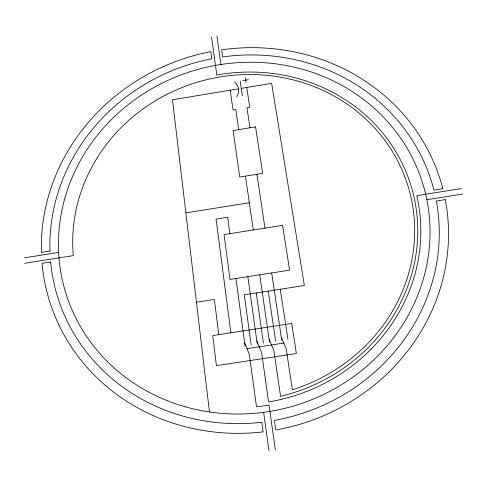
<?xml version="1.0" encoding="UTF-8"?>
<svg xmlns="http://www.w3.org/2000/svg" width="487" height="487" viewBox="0 0 487 487"><rect width="100%" height="100%" fill="white"/><g stroke="black" fill="none" stroke-linecap="round" stroke-linejoin="round"><path stroke-width="0.73" d="M242.903 80.605L248.413 79.691M238.478 88.847L172.465 99.762L209.459 411.978M241.242 88.39L271.655 83.356L304.363 285.516L244.267 294.818L251.164 344.948M185.87 212.874L249.326 202.75M24.35 257.83L58.623 252.4M461.378 188.579L416.762 195.646A177.767 166.554 -16.2 0 1 268.58 401.939L261.616 352.6L256.856 341.016M24.636 263.321L73.324 255.62A171.814 160.953 -16.2 0 1 217.726 77.342A171.814 160.953 -16.2 0 1 410.559 195.427A171.814 160.953 -16.2 0 1 292.37 389.758L286.198 348.875L281.322 337.29M426.856 199.7L462.65 194.039M196.456 302.214L214.359 299.444L218.779 334.636M246.988 348.655L283.757 343.067M269.08 339.153L273.901 350.737L280.555 396.29A174.79 163.754 -16.2 0 0 414.821 200.869A174.79 163.754 -16.2 0 0 216.818 75.028L211.541 37M244.651 342.872L249.344 354.463L256.479 406.742A180.744 169.354 -16.2 0 0 269.025 405.087L275.362 449.97M280.281 289.241L287.902 339.354M245.29 77.719L246.026 82.589M246.763 87.477L249.746 107.231L246.958 107.694L249.965 127.789M256.923 174.285L264.983 228.123M271.691 272.945L281.766 340.291M240.152 81.061L242.331 95.762M268.258 291.104L275.642 341.223M238.733 129.621L235.824 109.52L233.042 109.977L230.205 90.217M245.472 176.124L253.27 229.974M259.76 274.802L269.518 342.154M256.253 292.961L263.394 343.085M216.916 36.093L220.928 64.497M247.846 276.653L257.276 344.017M263.637 412.337L268.994 450.907M229.882 233.669L227.666 217.257L216.07 219.101L230.899 332.785M235.945 278.509L245.052 345.873M234.649 81.974A13.983 12.358 -14.3 0 1 236.798 96.676M255.584 126.87L233.127 130.54L239.75 177.043L262.657 173.36L255.584 126.87M49.942 251.012L41.383 252.369A204.577 191.817 -16.2 0 1 210.804 51.628L211.784 58.75A195.634 183.38 -16.2 0 0 49.942 251.012M442.817 188.694L433.905 190.113A195.634 183.38 -16.2 0 0 222.644 56.936L221.628 49.814A204.577 191.817 -16.2 0 1 442.817 188.694M50.624 261.994L42.028 263.357A204.577 191.817 -16.2 0 0 263.126 431.872L261.805 422.266A195.634 183.38 -16.2 0 1 50.624 261.994M282.576 225.341L224.044 234.588L230.004 279.435L289.613 270.151L282.576 225.341M445.276 199.627L436.328 201.046A195.634 183.38 -16.2 0 1 274.406 420.397L275.776 430.003A204.577 191.817 -16.2 0 0 445.276 199.627M291.731 323.478L212.722 335.561L216.429 365.64L296.376 353.538L291.731 323.478M185.413 406.834A186.698 174.961 -16.2 0 0 426.283 196.961A186.698 174.961 -16.2 0 0 121.001 110.628A186.698 174.961 -16.2 0 0 185.413 406.834"/></g></svg>
